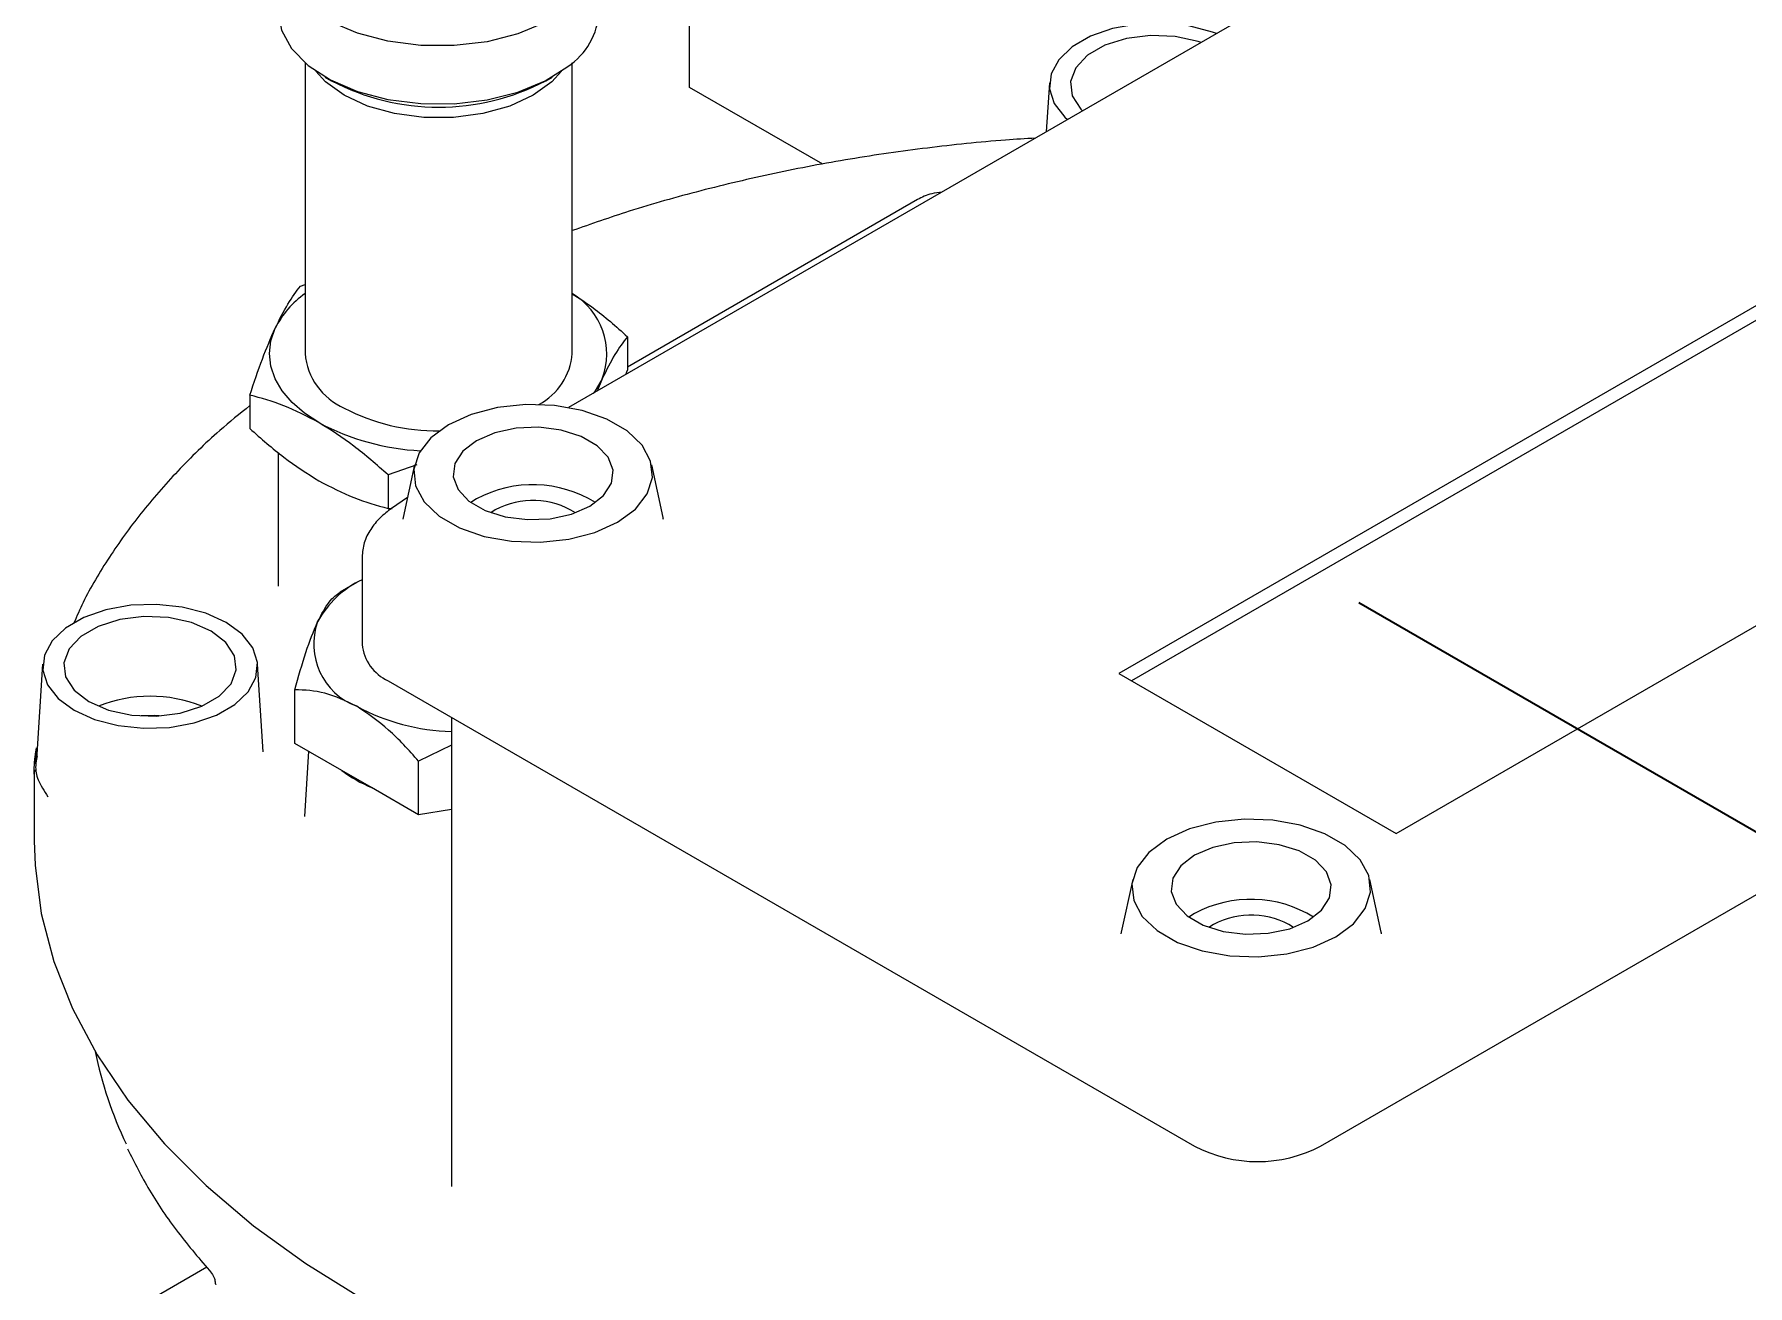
# Model space of a CAD drawing. Header units: millimetres. Extents: x 51507 to 66627, y -17810 to -7118.
# Drawn here: x 61060.1 to 61156.3, y -14059.1 to -13988.9 of the extents above; entities that cross this region are included whole.
import ezdxf

# ---------------------------------------------------------------- set-up
doc = ezdxf.new("R2010")
doc.units = ezdxf.units.MM
doc.header["$LTSCALE"] = 10
doc.layers.add('粗实线', color=4, linetype='Continuous', lineweight=18)
doc.layers.add('细实线', color=3, linetype='Continuous', lineweight=35)

msp = doc.modelspace()

# ---------------------------------------------------------------- linework, layer by layer
at = {"layer": '粗实线'}
for p, q in [((61156.282, -13971.643), (61090.103, -14009.847)), ((61096.885, -13991.878), (61096.885, -13987.568)), ((61075.309, -13990.496), (61075.309, -14006.813)), ((61090.309, -14006.813), (61090.309, -13990.496)), ((61076.444, -13991.298), (61076.797, -13991.502)), ((61088.82, -13991.502), (61089.174, -13991.298)), ((61104.363, -13996.195), (61096.885, -13991.878)), ((61117.085, -13991.621), (61116.908, -13994.373)), ((61178.268, -13991.706), (61120.992, -14024.77)), ((61178.268, -13992.522), (61121.7, -14025.179)), ((61109.682, -13998.174), (61093.404, -14007.571)), ((61136.549, -14033.751), (61193.824, -14000.686)), ((61075.052, -14003.028), (61075.309, -14002.939)), ((61132.306, -14051.305), (61213.623, -14004.361)), ((61093.404, -14005.867), (61093.404, -14007.747)), ((61093.32, -14007.99), (61093.404, -14007.747)), ((61091.985, -14008.232), (61091.698, -14008.927)), ((61072.213, -14009.145), (61072.213, -14011.025)), ((61073.809, -14012.368), (61073.809, -14019.878)), ((61081.582, -14013.062), (61079.969, -14013.623)), ((61079.969, -14013.623), (61079.969, -14015.503)), ((61081.458, -14013.061), (61080.815, -14016.014)), ((61095.409, -14016.014), (61094.766, -14013.061)), ((61079.969, -14015.503), (61080.203, -14015.512)), ((61081.058, -14014.896), (61080.169, -14015.502)), ((61084.93, -14014.973), (61084.612, -14015.177)), ((61085.991, -14015.586), (61085.738, -14015.751)), ((61080.815, -14016.014), (61080.796, -14016.113)), ((61078.516, -14018.23), (61078.516, -14023.138)), ((61078.211, -14019.673), (61077.279, -14020.211)), ((61060.585, -14024.238), (61060.24, -14029.598)), ((61072.96, -14029.173), (61072.643, -14024.238)), ((61079.98, -14025.179), (61125.235, -14051.305)), ((61120.992, -14024.77), (61136.549, -14033.751)), ((61074.742, -14028.691), (61074.742, -14025.682)), ((61083.526, -14027.226), (61083.526, -14053.555)), ((61060.229, -14028.946), (61060.158, -14029.834)), ((61077.382, -14030.215), (61074.742, -14028.691)), ((61083.526, -14028.784), (61081.683, -14029.688)), ((61075.513, -14029.136), (61075.279, -14032.792)), ((61081.683, -14032.697), (61081.683, -14029.688)), ((61060.13, -14030.183), (61060.114, -14030.386)), ((61060.114, -14030.386), (61060.114, -14034.166)), ((61079.043, -14031.174), (61077.382, -14030.215)), ((61081.683, -14032.697), (61079.043, -14031.174)), ((61083.526, -14032.412), (61081.683, -14032.697)), ((61121.763, -14036.329), (61121.12, -14039.282)), ((61135.714, -14039.282), (61135.071, -14036.329)), ((61125.235, -14038.241), (61124.917, -14038.445)), ((61121.12, -14039.282), (61121.101, -14039.381)), ((61126.296, -14038.853), (61126.043, -14039.019)), ((61069.795, -14058.091), (61064.084, -14061.388))]:
    msp.add_line(p, q, dxfattribs=at)
for points in [[(61090.051, -13987.442), (61088.782, -13988.244), (61087.252, -13988.876), (61085.528, -13989.311), (61083.684, -13989.529), (61081.803, -13989.521), (61079.965, -13989.288), (61078.252, -13988.839), (61076.738, -13988.194), (61075.489, -13987.382), (61074.56, -13986.437), (61073.992, -13985.402), (61073.809, -13984.321), (61074.019, -13983.241), (61074.613, -13982.211), (61075.566, -13981.274)], [(61073.809, -13987.624), (61073.992, -13988.668), (61074.56, -13989.703), (61075.489, -13990.648), (61076.738, -13991.46), (61078.252, -13992.105), (61079.965, -13992.554), (61081.803, -13992.787), (61083.684, -13992.795), (61085.528, -13992.577), (61087.252, -13992.143), (61088.782, -13991.511), (61090.051, -13990.709)], [(61126.466, -13988.855), (61126.235, -13988.77), (61124.909, -13988.425), (61123.478, -13988.274), (61122.026, -13988.325), (61120.638, -13988.574), (61119.393, -13989.009), (61118.365, -13989.602), (61117.612, -13990.321), (61117.179, -13991.123), (61117.092, -13991.961), (61117.354, -13992.787), (61117.951, -13993.552), (61118.098, -13993.686)], [(61125.609, -13989.35), (61125.438, -13989.293), (61124.145, -13989.015), (61122.768, -13988.958), (61121.419, -13989.127), (61120.207, -13989.509), (61119.231, -13990.073), (61118.569, -13990.772), (61118.276, -13991.551), (61118.375, -13992.346), (61118.857, -13993.092), (61118.955, -13993.191)], [(61077.505, -13992.319), (61076.458, -13991.561), (61075.917, -13990.966)], [(61089.7, -13990.966), (61089.159, -13991.561), (61088.112, -13992.319), (61086.799, -13992.923), (61085.286, -13993.344), (61083.648, -13993.56), (61081.969, -13993.56), (61080.332, -13993.344), (61078.818, -13992.923), (61077.505, -13992.319)], [(61076.091, -14010.691), (61075.272, -14010.152), (61074.581, -14009.555), (61074.032, -14008.912), (61073.632, -14008.232), (61073.39, -14007.529), (61073.309, -14006.813), (61073.39, -14006.097), (61073.632, -14005.394)], [(61091.985, -14008.232), (61091.585, -14008.912), (61091.481, -14009.051)], [(61092.854, -14016.282), (61093.851, -14015.547), (61094.515, -14014.696), (61094.806, -14013.778), (61094.709, -14012.846), (61094.228, -14011.955), (61093.391, -14011.156), (61092.248, -14010.496), (61090.864, -14010.014), (61089.321, -14009.736), (61087.707, -14009.68), (61086.117, -14009.848), (61084.642, -14010.231), (61083.37, -14010.806)], [(61083.37, -14010.806), (61082.373, -14011.541), (61081.709, -14012.392), (61081.418, -14013.31), (61081.515, -14014.242), (61081.996, -14015.133), (61082.833, -14015.932), (61083.976, -14016.592), (61085.359, -14017.075), (61086.903, -14017.352), (61088.517, -14017.409), (61090.107, -14017.24), (61091.581, -14016.857), (61092.854, -14016.282)], [(61084.93, -14011.707), (61084.162, -14012.299), (61083.715, -14012.992), (61083.623, -14013.729), (61083.896, -14014.452), (61084.509, -14015.101), (61085.415, -14015.624), (61086.539, -14015.978), (61087.791, -14016.135), (61089.068, -14016.082), (61090.269, -14015.824), (61091.294, -14015.381)], [(61091.294, -14015.381), (61092.061, -14014.789), (61092.509, -14014.096), (61092.6, -14013.359), (61092.328, -14012.636), (61091.714, -14011.987), (61090.809, -14011.464), (61089.685, -14011.11), (61088.433, -14010.953), (61087.155, -14011.006), (61085.955, -14011.264), (61084.93, -14011.707)], [(61095.43, -14016.122), (61095.42, -14016.068), (61095.409, -14016.014)], [(61070.88, -14021.904), (61069.735, -14021.387), (61068.409, -14021.042), (61066.978, -14020.891), (61065.526, -14020.941), (61064.138, -14021.191), (61062.893, -14021.626), (61061.865, -14022.219), (61061.112, -14022.938), (61060.679, -14023.739), (61060.592, -14024.577), (61060.854, -14025.403), (61061.451, -14026.169), (61062.348, -14026.83)], [(61070.043, -14022.387), (61068.938, -14021.91), (61067.645, -14021.631), (61066.268, -14021.574), (61064.919, -14021.744), (61063.707, -14022.126), (61062.731, -14022.689), (61062.069, -14023.389), (61061.776, -14024.167), (61061.875, -14024.962), (61062.357, -14025.709), (61063.184, -14026.347)], [(61062.348, -14026.83), (61063.493, -14027.348), (61064.819, -14027.692), (61066.249, -14027.844), (61067.701, -14027.793), (61069.09, -14027.543), (61070.334, -14027.109), (61071.363, -14026.515), (61072.115, -14025.797), (61072.548, -14024.995), (61072.636, -14024.157), (61072.374, -14023.331), (61071.777, -14022.565), (61070.88, -14021.904)], [(61063.184, -14026.347), (61064.289, -14026.825), (61065.583, -14027.103), (61066.96, -14027.16), (61068.309, -14026.99), (61069.52, -14026.609), (61070.496, -14026.045), (61071.158, -14025.346), (61071.451, -14024.567), (61071.353, -14023.772), (61070.87, -14023.025), (61070.043, -14022.387)], [(61067.124, -14027.151), (61066.875, -14027.133), (61066.104, -14027.151)], [(61133.159, -14039.549), (61134.156, -14038.815), (61134.82, -14037.963), (61135.111, -14037.045), (61135.014, -14036.114), (61134.533, -14035.223), (61133.696, -14034.424), (61132.553, -14033.764), (61131.169, -14033.281), (61129.626, -14033.004), (61128.012, -14032.947), (61126.422, -14033.115), (61124.947, -14033.498), (61123.675, -14034.074)], [(61060.114, -14034.166), (61060.158, -14035.526), (61060.51, -14038.238), (61061.212, -14040.927), (61062.26, -14043.579), (61063.649, -14046.178), (61065.37, -14048.709), (61067.414, -14051.16), (61069.77, -14053.515), (61072.424, -14055.762), (61075.361, -14057.889), (61078.566, -14059.883)], [(61123.675, -14034.074), (61122.678, -14034.809), (61122.014, -14035.66), (61121.723, -14036.578), (61121.82, -14037.51), (61122.301, -14038.401), (61123.138, -14039.199), (61124.281, -14039.859), (61125.665, -14040.342), (61127.208, -14040.62), (61128.822, -14040.676), (61130.412, -14040.508), (61131.887, -14040.125), (61133.159, -14039.549)], [(61131.599, -14038.649), (61132.367, -14038.057), (61132.814, -14037.364), (61132.906, -14036.626), (61132.633, -14035.904), (61132.019, -14035.255), (61131.114, -14034.732), (61129.99, -14034.378), (61128.738, -14034.221), (61127.46, -14034.273), (61126.26, -14034.532), (61125.235, -14034.975)], [(61125.235, -14034.975), (61124.467, -14035.567), (61124.02, -14036.259), (61123.928, -14036.997), (61124.201, -14037.72), (61124.815, -14038.368), (61125.72, -14038.891), (61126.844, -14039.246), (61128.096, -14039.403), (61129.374, -14039.35), (61130.574, -14039.092), (61131.599, -14038.649)], [(61135.735, -14039.389), (61135.725, -14039.336), (61135.714, -14039.282)]]:
    msp.add_lwpolyline(points, dxfattribs=at)
for centre, radius, start, end in [((61087.933, -13987.459), 3.879, 303.09755, 357.55442), ((61082.809, -13980.103), 12.887, 242.19517, 297.80483), ((61078.47, -14007.864), 5.432, 125.58989, 152.94727), ((61088.305, -14006.835), 3.936, 339.20846, 59.4004), ((61078.981, -14006.497), 3.686, 184.91931, 246.40083), ((61086.758, -14006.534), 3.561, 298.06147, 355.50988), ((61082.411, -13998.918), 13.362, 241.77344, 267.30162), ((61082.63, -14000.172), 10.973, 242.15786, 271.15468), ((61088.095, -14020.848), 6.673, 58.1952, 118.31002), ((61088.096, -14019.515), 4.458, 57.59845, 118.18493), ((61080.853, -14024.485), 5.501, 115.14374, 151.63635), ((61079.536, -14023.117), 3.737, 160.539, 249.25792), ((61081.018, -14022.889), 2.515, 185.6948, 245.62534), ((61066.614, -14033.73), 7.684, 67.85114, 112.14886), ((61083.893, -14016.011), 12.027, 241.81216, 268.25029), ((61062.125, -14029.434), 1.958, 165.58194, 178.91589), ((61082.219, -14023.754), 8.071, 233.1802, 246.82518), ((61128.4, -14044.116), 6.673, 58.1952, 118.31002), ((61128.402, -14042.783), 4.458, 57.59844, 118.18493), ((61085.226, -14041.599), 22.133, 191.42198, 205.62907), ((61128.771, -14044.481), 7.685, 242.60967, 297.39033)]:
    msp.add_arc(centre, radius, start, end, dxfattribs=at)
for points, knots in [([(61116.302, -13994.723), (61115.745, -13994.759), (61113.711, -13994.891), (61110.228, -13995.252), (61105.893, -13995.873), (61101.642, -13996.676), (61097.502, -13997.657), (61093.703, -13998.726), (61091.367, -13999.545), (61090.309, -13999.915)], [0, 0, 0, 0, 1.613615, 5.896645, 10.181238, 14.467234, 18.755036, 23.045024, 26.594075, 26.594075, 26.594075, 26.594075]), ([(61111.06, -13997.749), (61110.861, -13997.774), (61110.339, -13997.84), (61109.933, -13998.046), (61109.682, -13998.174)], [0, 0, 0, 0, 0.55131, 1.453187, 1.453187, 1.453187, 1.453187]), ([(61073.632, -14005.394), (61073.873, -14004.911), (61074.354, -14003.946), (61074.819, -14003.334), (61075.052, -14003.028)], [0, 0, 0, 0, 1.383098, 2.764805, 2.764805, 2.764805, 2.764805]), ([(61090.309, -14003.461), (61090.701, -14003.713), (61091.751, -14004.387), (61092.768, -14005.297), (61093.404, -14005.867)], [0, 0, 0, 0, 1.46576, 3.926787, 3.926787, 3.926787, 3.926787]), ([(61072.213, -14009.145), (61072.446, -14008.448), (61072.911, -14007.055), (61073.392, -14005.947), (61073.632, -14005.394)], [0, 0, 0, 0, 2.007942, 4.012807, 4.012807, 4.012807, 4.012807]), ([(61093.404, -14005.867), (61093.172, -14006.173), (61092.706, -14006.785), (61092.225, -14007.75), (61091.985, -14008.232)], [0, 0, 0, 0, 1.383463, 2.764806, 2.764806, 2.764806, 2.764806]), ([(61072.213, -14009.735), (61071.639, -14010.198), (61070.18, -14011.375), (61068.135, -14013.397), (61066.053, -14015.769), (61064.292, -14018.236), (61063.047, -14020.294), (61062.506, -14021.549), (61062.34, -14021.932)], [0, 0, 0, 0, 2.025072, 5.150363, 8.270485, 11.381925, 14.480785, 15.84684, 15.84684, 15.84684, 15.84684]), ([(61076.091, -14010.691), (61075.431, -14010.346), (61074.117, -14009.659), (61072.846, -14009.316), (61072.213, -14009.145)], [0, 0, 0, 0, 2.102398, 4.187756, 4.187756, 4.187756, 4.187756]), ([(61079.969, -14013.623), (61079.332, -14013.059), (61078.06, -14011.934), (61076.746, -14011.105), (61076.091, -14010.691)], [0, 0, 0, 0, 2.442979, 4.869762, 4.869762, 4.869762, 4.869762]), ([(61072.213, -14011.025), (61072.846, -14011.585), (61074.117, -14012.71), (61075.431, -14013.54), (61076.091, -14013.957)], [0, 0, 0, 0, 2.424967, 4.869749, 4.869749, 4.869749, 4.869749]), ([(61076.091, -14013.957), (61076.746, -14014.3), (61078.06, -14014.987), (61079.332, -14015.331), (61079.969, -14015.503)], [0, 0, 0, 0, 2.086921, 4.18777, 4.18777, 4.18777, 4.18777]), ([(61080.169, -14015.502), (61079.949, -14015.673), (61079.491, -14016.027), (61078.959, -14016.68), (61078.586, -14017.433), (61078.539, -14017.963), (61078.516, -14018.23)], [0, 0, 0, 0, 0.762421, 1.583748, 2.44325, 3.313922, 3.313922, 3.313922, 3.313922]), ([(61076.012, -14021.872), (61076.233, -14021.457), (61076.677, -14020.623), (61077.08, -14020.347), (61077.283, -14020.209)], [0, 0, 0, 0, 1.055307, 2.119967, 2.119967, 2.119967, 2.119967]), ([(61074.742, -14025.682), (61074.944, -14024.952), (61075.347, -14023.489), (61075.79, -14022.412), (61076.012, -14021.872)], [0, 0, 0, 0, 2.006277, 4.020002, 4.020002, 4.020002, 4.020002]), ([(61078.212, -14026.611), (61077.608, -14026.324), (61076.397, -14025.746), (61075.295, -14025.703), (61074.742, -14025.682)], [0, 0, 0, 0, 1.810517, 3.630271, 3.630271, 3.630271, 3.630271]), ([(61081.683, -14029.688), (61081.131, -14029.073), (61080.029, -14027.843), (61078.817, -14027.022), (61078.212, -14026.611)], [0, 0, 0, 0, 2.33065, 4.655399, 4.655399, 4.655399, 4.655399]), ([(61060.117, -14030.421), (61060.116, -14030.349), (61060.111, -14030.01), (61060.128, -14029.699), (61060.154, -14029.497), (61060.167, -14029.397)], [0, 0, 0, 0, 0.123184, 0.575442, 1.026845, 1.026845, 1.026845, 1.026845]), ([(61060.267, -14029.438), (61060.237, -14029.605), (61060.148, -14030.105), (61060.29, -14030.756), (61060.666, -14031.363), (61060.867, -14031.687)], [0, 0, 0, 0, 0.457083, 1.365082, 2.411065, 2.411065, 2.411065, 2.411065]), ([(61065.34, -14051.449), (61065.735, -14052.225), (61066.546, -14053.818), (61068.125, -14056.15), (61069.42, -14057.663), (61070.066, -14058.419)], [0, 0, 0, 0, 2.721673, 5.5904, 8.450148, 8.450148, 8.450148, 8.450148]), ([(61070.065, -14058.419), (61070.126, -14058.52), (61070.229, -14058.691), (61070.276, -14058.935), (61070.27, -14059.053), (61070.304, -14059.054), (61070.309, -14059.054)], [0, 0, 0, 0, 0.3271639, 0.5529394, 0.6778783, 0.6983968, 0.6983968, 0.6983968, 0.6983968])]:
    msp.add_open_spline(points, degree=3, knots=knots, dxfattribs=at)
at = {"layer": '细实线'}
msp.add_line((61191.02, -14053.467), (61134.451, -14020.81), dxfattribs=at)

doc.saveas('drawing.dxf')
